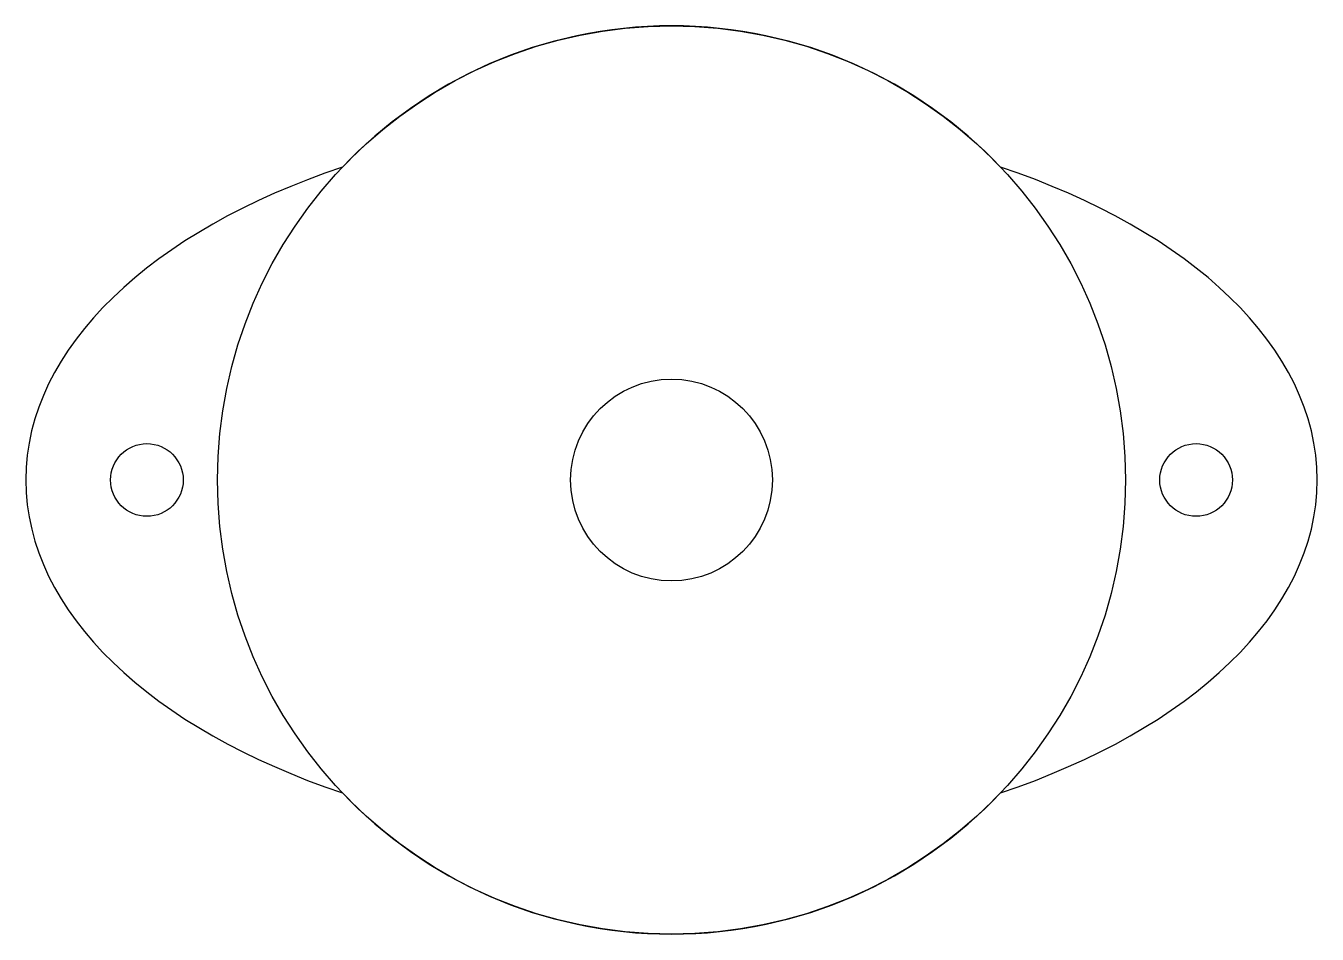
# Model space of a CAD drawing. Extents: x 0.18 to 3.38, y 1.27 to 3.52.
import ezdxf

# ---------------------------------------------------------------- set-up
doc = ezdxf.new("R2010")
doc.units = 0
doc.layers.add('Default Layer', color=1, linetype='CONTINUOUS')

msp = doc.modelspace()

# ---------------------------------------------------------------- linework, layer by layer
at = {"layer": 'Default Layer'}
for points in [[(0.9656, 1.6188), (1.005, 1.5794), (1.0463, 1.5419), (1.0895, 1.5064), (1.1343, 1.4731), (1.1809, 1.4421), (1.2291, 1.4133), (1.2787, 1.3869), (1.3298, 1.3629), (1.3823, 1.3415), (1.4361, 1.3226), (1.491, 1.3065), (1.5471, 1.2931), (1.5756, 1.2874), (1.6043, 1.2825), (1.6332, 1.2783), (1.6624, 1.2749), (1.6918, 1.2722), (1.7214, 1.2703), (1.7512, 1.2691), (1.7812, 1.2687), (1.8112, 1.2691), (1.8411, 1.2703), (1.8707, 1.2722), (1.9001, 1.2749), (1.9293, 1.2783), (1.9582, 1.2825), (1.9869, 1.2875), (2.0154, 1.2931), (2.0715, 1.3065), (2.1265, 1.3227), (2.1803, 1.3415), (2.2327, 1.3629), (2.2839, 1.3869), (2.3335, 1.4133), (2.3817, 1.4421), (2.4282, 1.4732), (2.4731, 1.5065), (2.5162, 1.5419), (2.5574, 1.5794), (2.5968, 1.6188), (2.6404, 1.6339), (2.683, 1.6497), (2.7247, 1.6663), (2.7653, 1.6836), (2.805, 1.7016), (2.8436, 1.7203), (2.8811, 1.7397), (2.9175, 1.7597), (2.9528, 1.7803), (2.9868, 1.8016), (3.0197, 1.8235), (3.0514, 1.846), (3.0818, 1.869), (3.1109, 1.8926), (3.1387, 1.9167), (3.1651, 1.9414), (3.1902, 1.9666), (3.2139, 1.9922), (3.2361, 2.0184), (3.2569, 2.045), (3.2761, 2.072), (3.2939, 2.0994), (3.3101, 2.1273), (3.3247, 2.1556), (3.3377, 2.1842), (3.3491, 2.2132), (3.3588, 2.2425), (3.3668, 2.2722), (3.373, 2.3021), (3.3776, 2.3324), (3.3803, 2.3629), (3.3812, 2.3937), (3.3803, 2.4245), (3.3776, 2.455), (3.373, 2.4853), (3.3668, 2.5153), (3.3588, 2.5449), (3.3491, 2.5742), (3.3377, 2.6032), (3.3247, 2.6319), (3.31, 2.6601), (3.2938, 2.688), (3.2761, 2.7155), (3.2568, 2.7425), (3.236, 2.7691), (3.2138, 2.7952), (3.1901, 2.8209), (3.1651, 2.8461), (3.1386, 2.8707), (3.1108, 2.8949), (3.0817, 2.9185), (3.0513, 2.9415), (3.0197, 2.964), (2.9868, 2.9859), (2.9527, 3.0071), (2.9174, 3.0278), (2.881, 3.0478), (2.8435, 3.0671), (2.8049, 3.0858), (2.7653, 3.1038), (2.7246, 3.1211), (2.683, 3.1377), (2.6403, 3.1535), (2.5968, 3.1686), (2.5574, 3.208), (2.5161, 3.2455), (2.473, 3.2809), (2.4281, 3.3142), (2.3815, 3.3453), (2.3334, 3.3741), (2.2837, 3.4005), (2.2326, 3.4245), (2.1801, 3.4459), (2.1263, 3.4648), (2.0714, 3.4809), (2.0153, 3.4943), (1.9868, 3.4999), (1.9581, 3.5049), (1.9292, 3.509), (1.9, 3.5125), (1.8706, 3.5152), (1.841, 3.5171), (1.8112, 3.5183), (1.7812, 3.5187), (1.7512, 3.5183), (1.7214, 3.5171), (1.6917, 3.5152), (1.6623, 3.5125), (1.6331, 3.509), (1.6042, 3.5048), (1.5755, 3.4999), (1.547, 3.4943), (1.4909, 3.4809), (1.4359, 3.4647), (1.3822, 3.4459), (1.3297, 3.4244), (1.2786, 3.4005), (1.2289, 3.374), (1.1807, 3.3453), (1.1342, 3.3142), (1.0893, 3.2809), (1.0462, 3.2455), (1.005, 3.208), (0.9656, 3.1686), (0.9221, 3.1535), (0.8794, 3.1376), (0.8378, 3.1211), (0.7971, 3.1038), (0.7574, 3.0858), (0.7188, 3.0671), (0.6813, 3.0477), (0.6449, 3.0277), (0.6097, 3.0071), (0.5756, 2.9858), (0.5427, 2.9639), (0.511, 2.9414), (0.4806, 2.9184), (0.4515, 2.8948), (0.4237, 2.8706), (0.3973, 2.846), (0.3722, 2.8208), (0.3486, 2.7952), (0.3263, 2.769), (0.3056, 2.7424), (0.2863, 2.7154), (0.2685, 2.6879), (0.2523, 2.6601), (0.2377, 2.6318), (0.2247, 2.6032), (0.2133, 2.5742), (0.2036, 2.5449), (0.1956, 2.5152), (0.1894, 2.4853), (0.1849, 2.455), (0.1821, 2.4245), (0.1812, 2.3937), (0.1821, 2.3629), (0.1849, 2.3324), (0.1894, 2.3021), (0.1957, 2.2721), (0.2037, 2.2425), (0.2134, 2.2131), (0.2247, 2.1841), (0.2377, 2.1555), (0.2524, 2.1273), (0.2686, 2.0994), (0.2863, 2.0719), (0.3056, 2.0449), (0.3264, 2.0183), (0.3486, 1.9922), (0.3723, 1.9665), (0.3973, 1.9413), (0.4238, 1.9167), (0.4516, 1.8925), (0.4807, 1.8689), (0.5111, 1.8459), (0.5427, 1.8234), (0.5756, 1.8015), (0.6097, 1.7803), (0.645, 1.7596), (0.6814, 1.7396), (0.7189, 1.7202), (0.7575, 1.7016), (0.7971, 1.6836), (0.8378, 1.6663), (0.8794, 1.6497), (0.9221, 1.6339), (0.9656, 1.6188)], [(0.6562, 2.3937), (0.6577, 2.4516), (0.662, 2.5087), (0.6692, 2.565), (0.6791, 2.6204), (0.6916, 2.6748), (0.7068, 2.7282), (0.7245, 2.7805), (0.7446, 2.8316), (0.7671, 2.8814), (0.792, 2.9299), (0.8191, 2.977), (0.8483, 3.0227), (0.8797, 3.0668), (0.9131, 3.1093), (0.9485, 3.1501), (0.9857, 3.1892), (1.0248, 3.2264), (1.0656, 3.2618), (1.1081, 3.2952), (1.1522, 3.3266), (1.1979, 3.3558), (1.245, 3.3829), (1.2935, 3.4078), (1.3433, 3.4303), (1.3944, 3.4504), (1.4467, 3.4681), (1.5001, 3.4833), (1.5545, 3.4958), (1.6099, 3.5057), (1.6662, 3.5129), (1.7233, 3.5172), (1.7812, 3.5187), (1.8391, 3.5172), (1.8962, 3.5129), (1.9525, 3.5057), (2.0079, 3.4958), (2.0624, 3.4833), (2.1157, 3.4681), (2.168, 3.4504), (2.2191, 3.4303), (2.2689, 3.4078), (2.3174, 3.3829), (2.3646, 3.3558), (2.4102, 3.3266), (2.4543, 3.2952), (2.4968, 3.2618), (2.5376, 3.2264), (2.5767, 3.1892), (2.614, 3.1501), (2.6493, 3.1093), (2.6827, 3.0668), (2.7141, 3.0227), (2.7433, 2.977), (2.7704, 2.9299), (2.7953, 2.8814), (2.8178, 2.8316), (2.8379, 2.7805), (2.8556, 2.7282), (2.8708, 2.6748), (2.8834, 2.6204), (2.8932, 2.565), (2.9004, 2.5087), (2.9047, 2.4516), (2.9062, 2.3937), (2.9047, 2.3358), (2.9004, 2.2787), (2.8932, 2.2224), (2.8834, 2.167), (2.8708, 2.1125), (2.8556, 2.0592), (2.8379, 2.0069), (2.8178, 1.9558), (2.7953, 1.906), (2.7704, 1.8574), (2.7433, 1.8103), (2.7141, 1.7647), (2.6827, 1.7206), (2.6493, 1.6781), (2.614, 1.6373), (2.5767, 1.5982), (2.5376, 1.5609), (2.4968, 1.5256), (2.4543, 1.4922), (2.4102, 1.4608), (2.3646, 1.4316), (2.3174, 1.4045), (2.2689, 1.3796), (2.2191, 1.3571), (2.168, 1.337), (2.1157, 1.3193), (2.0624, 1.3041), (2.0079, 1.2915), (1.9525, 1.2817), (1.8962, 1.2745), (1.8391, 1.2702), (1.7812, 1.2687), (1.7233, 1.2702), (1.6662, 1.2745), (1.6099, 1.2817), (1.5545, 1.2915), (1.5001, 1.3041), (1.4467, 1.3193), (1.3944, 1.337), (1.3433, 1.3571), (1.2935, 1.3796), (1.245, 1.4045), (1.1979, 1.4316), (1.1522, 1.4608), (1.1081, 1.4922), (1.0656, 1.5256), (1.0248, 1.5609), (0.9857, 1.5982), (0.9485, 1.6373), (0.9131, 1.6781), (0.8797, 1.7206), (0.8483, 1.7647), (0.8191, 1.8103), (0.792, 1.8574), (0.7671, 1.906), (0.7446, 1.9558), (0.7245, 2.0069), (0.7068, 2.0592), (0.6916, 2.1125), (0.6791, 2.167), (0.6692, 2.2224), (0.662, 2.2787), (0.6577, 2.3358), (0.6562, 2.3937)], [(1.5312, 2.3937), (1.5325, 2.4193), (1.5363, 2.4441), (1.5424, 2.468), (1.5509, 2.491), (1.5614, 2.5129), (1.5739, 2.5335), (1.5883, 2.5527), (1.6044, 2.5705), (1.6222, 2.5866), (1.6414, 2.601), (1.662, 2.6135), (1.6839, 2.624), (1.7069, 2.6325), (1.7308, 2.6386), (1.7556, 2.6424), (1.7812, 2.6437), (1.8068, 2.6424), (1.8316, 2.6386), (1.8555, 2.6325), (1.8785, 2.624), (1.9004, 2.6135), (1.921, 2.601), (1.9402, 2.5866), (1.958, 2.5705), (1.9741, 2.5527), (1.9885, 2.5335), (2.001, 2.5129), (2.0116, 2.491), (2.02, 2.468), (2.0261, 2.4441), (2.0299, 2.4193), (2.0312, 2.3937), (2.0299, 2.3681), (2.0261, 2.3433), (2.02, 2.3193), (2.0116, 2.2964), (2.001, 2.2745), (1.9885, 2.2539), (1.9741, 2.2347), (1.958, 2.2169), (1.9402, 2.2008), (1.921, 2.1864), (1.9004, 2.1739), (1.8785, 2.1633), (1.8555, 2.1549), (1.8316, 2.1488), (1.8068, 2.145), (1.7812, 2.1437), (1.7556, 2.145), (1.7308, 2.1488), (1.7069, 2.1549), (1.6839, 2.1633), (1.662, 2.1739), (1.6414, 2.1864), (1.6222, 2.2008), (1.6044, 2.2169), (1.5883, 2.2347), (1.5739, 2.2539), (1.5614, 2.2745), (1.5509, 2.2964), (1.5424, 2.3193), (1.5363, 2.3433), (1.5325, 2.3681), (1.5312, 2.3937)], [(0.3912, 2.3937), (0.3917, 2.4029), (0.393, 2.4118), (0.3953, 2.4205), (0.3983, 2.4287), (0.4021, 2.4366), (0.4066, 2.444), (0.4118, 2.4509), (0.4176, 2.4573), (0.424, 2.4631), (0.4309, 2.4683), (0.4383, 2.4728), (0.4462, 2.4766), (0.4544, 2.4796), (0.4631, 2.4819), (0.472, 2.4832), (0.4812, 2.4837), (0.4904, 2.4832), (0.4993, 2.4819), (0.508, 2.4796), (0.5162, 2.4766), (0.5241, 2.4728), (0.5315, 2.4683), (0.5385, 2.4631), (0.5448, 2.4573), (0.5507, 2.4509), (0.5558, 2.444), (0.5603, 2.4366), (0.5641, 2.4287), (0.5672, 2.4205), (0.5694, 2.4118), (0.5707, 2.4029), (0.5712, 2.3937), (0.5707, 2.3845), (0.5694, 2.3756), (0.5672, 2.3669), (0.5641, 2.3587), (0.5603, 2.3508), (0.5558, 2.3434), (0.5507, 2.3364), (0.5448, 2.3301), (0.5385, 2.3242), (0.5315, 2.3191), (0.5241, 2.3146), (0.5162, 2.3108), (0.508, 2.3077), (0.4993, 2.3055), (0.4904, 2.3042), (0.4812, 2.3037), (0.472, 2.3042), (0.4631, 2.3055), (0.4544, 2.3077), (0.4462, 2.3108), (0.4383, 2.3146), (0.4309, 2.3191), (0.424, 2.3242), (0.4176, 2.3301), (0.4118, 2.3364), (0.4066, 2.3434), (0.4021, 2.3508), (0.3983, 2.3587), (0.3953, 2.3669), (0.393, 2.3756), (0.3917, 2.3845), (0.3912, 2.3937)], [(2.9912, 2.3937), (2.9917, 2.4029), (2.993, 2.4118), (2.9953, 2.4205), (2.9983, 2.4287), (3.0021, 2.4366), (3.0066, 2.444), (3.0118, 2.4509), (3.0176, 2.4573), (3.024, 2.4631), (3.0309, 2.4683), (3.0383, 2.4728), (3.0462, 2.4766), (3.0544, 2.4796), (3.0631, 2.4819), (3.072, 2.4832), (3.0812, 2.4837), (3.0904, 2.4832), (3.0993, 2.4819), (3.108, 2.4796), (3.1162, 2.4766), (3.1241, 2.4728), (3.1315, 2.4683), (3.1385, 2.4631), (3.1448, 2.4573), (3.1507, 2.4509), (3.1558, 2.444), (3.1603, 2.4366), (3.1641, 2.4287), (3.1672, 2.4205), (3.1694, 2.4118), (3.1707, 2.4029), (3.1712, 2.3937), (3.1707, 2.3845), (3.1694, 2.3756), (3.1672, 2.3669), (3.1641, 2.3587), (3.1603, 2.3508), (3.1558, 2.3434), (3.1507, 2.3364), (3.1448, 2.3301), (3.1385, 2.3242), (3.1315, 2.3191), (3.1241, 2.3146), (3.1162, 2.3108), (3.108, 2.3077), (3.0993, 2.3055), (3.0904, 2.3042), (3.0812, 2.3037), (3.072, 2.3042), (3.0631, 2.3055), (3.0544, 2.3077), (3.0462, 2.3108), (3.0383, 2.3146), (3.0309, 2.3191), (3.024, 2.3242), (3.0176, 2.3301), (3.0118, 2.3364), (3.0066, 2.3434), (3.0021, 2.3508), (2.9983, 2.3587), (2.9953, 2.3669), (2.993, 2.3756), (2.9917, 2.3845), (2.9912, 2.3937)]]:
    msp.add_lwpolyline(points, close=True, dxfattribs=at)

doc.saveas('drawing.dxf')
